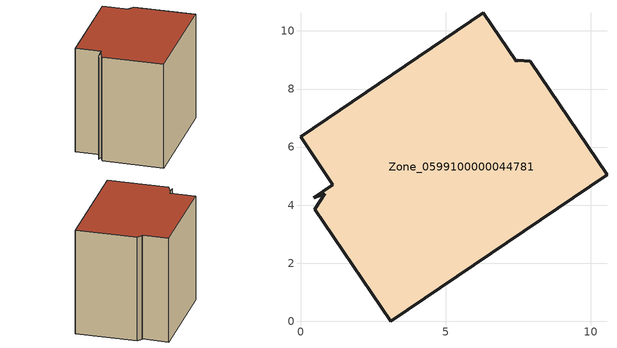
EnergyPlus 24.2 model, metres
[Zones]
Zone_0599100000044781
 floor ground (C_G): 6.3,10.63 7.43,8.96 7.48,8.99 7.91,8.95 10.56,5.04 3.1,0 0.49,3.86 0.83,4.38 0.46,4.26 1.12,4.71 0,6.36 z0
 wall outside (C_F): 3.1,0 10.56,5.04 7.91,8.95 7.48,8.99 7.43,8.96 6.3,10.63 0,6.36 1.12,4.71 0.46,4.26 0.83,4.38 0.49,3.86 3.1,0 z0:8.41
 roof outside (C_R): 1.12,4.71 0.46,4.26 0.83,4.38 0.49,3.86 3.1,0 10.56,5.04 7.91,8.95 7.48,8.99 7.43,8.96 6.3,10.63 0,6.36 z8.41
[BUILDING]
Pand.0599100000044781: North Axis=0; Terrain=City; Loads Convergence Tolerance Value=0.04; Temperature Convergence Tolerance Value=0.4; Solar Distribution=FullExterior; Maximum Number of Warmup Days=25; Minimum Number of Warmup Days=1
[Site:Location]
Rotterdam.The.Hague.AP_ZH_NLD Design_Conditions: Latitude=51.96; Longitude=4.45; Time Zone=1; Elevation=-4.5
[SITE:GROUNDTEMPERATURE:BUILDINGSURFACE]
18, 18, 18, 18, 18, 18, 18, 18, 18, 18, 18, 18
[MATERIAL] Thermal Absorptance=0.9; Solar Absorptance=0.7; Visible Absorptance=0.7
Name | Roughness | Thickness | Conductivity | Density | Specific Heat
G.TI.1975-1991 | MediumSmooth | 0.15 | 0.288461 | 540 | 1210
F.TI.1975-1991 | Rough | 0.3 | 0.230769 | 1920 | 840
R.TI.1975-1991 | MediumRough | 0.2 | 0.153846 | 1500 | 1000
[CONSTRUCTION]
C_G: G.TI.1975-1991
C_F: F.TI.1975-1991
C_R: R.TI.1975-1991
[ZONE]
Zone_0599100000044781: Type=1; Multiplier=1; Ceiling Height=Autocalculate; Volume=Autocalculate; Floor Area=autocalculate; Part of Total Floor Area=Yes
[ZONEINFILTRATION:DESIGNFLOWRATE]
Infil_Zone_0599100000044781: Zone or ZoneList or Space or SpaceList=Zone_0599100000044781; Schedule=AlwaysOn; Design Flow Rate Calculation Method=Flow/Area; Flow Rate per Floor Area=0.003; Constant Term Coefficient=1; Temperature Term Coefficient=0; Velocity Term Coefficient=0; Velocity Squared Term Coefficient=0
[HVACTEMPLATE:ZONE:IDEALLOADSAIRSYSTEM]
Zone_0599100000044781: Maximum Heating Supply Air Temperature=50; Minimum Cooling Supply Air Temperature=13; Maximum Heating Supply Air Humidity Ratio=0.0156; Minimum Cooling Supply Air Humidity Ratio=0.0077; Heating Limit=NoLimit; Cooling Limit=NoLimit; Dehumidification Control Type=ConstantSensibleHeatRatio; Cooling Sensible Heat Ratio=0.7; Dehumidification Setpoint=60; Humidification Control Type=None; Humidification Setpoint=30; Outdoor Air Method=None; Outdoor Air Flow Rate per Person=0.00944; Outdoor Air Flow Rate per Zone Floor Area=0; Outdoor Air Flow Rate per Zone=0; Demand Controlled Ventilation Type=None; Outdoor Air Economizer Type=NoEconomizer; Heat Recovery Type=None; Sensible Heat Recovery Effectiveness=0.7; Latent Heat Recovery Effectiveness=0.65
[ZONECONTROL:THERMOSTAT]
ThermostatControl_Zone_0599100000044781: Zone or ZoneList=Zone_0599100000044781; Control Type Schedule=DualSetpointControlType; Control 1=Thermostat_Zone_0599100000044781; Temperature Difference Between Cutout And Setpoint=0
[THERMOSTATSETPOINT:DUALSETPOINT]
Thermostat_Zone_0599100000044781: Heating Setpoint Temperature Schedule=HeatingSetpoint_Zone_0599100000044781; Cooling Setpoint Temperature Schedule=CoolingSetpoint_Zone_0599100000044781
[SCHEDULE:COMPACT]
HeatingSetpoint_Zone_0599100000044781: Through: 12/31, For: AllDays, Until: 24:00, 21
CoolingSetpoint_Zone_0599100000044781: Through: 12/31, For: AllDays, Until: 24:00, 24
DualSetpointControlType: Through: 12/31, For: AllDays, Until: 24:00, 4
AlwaysOn: Through: 12/31, For: AllDays, Until: 24:00, 1
